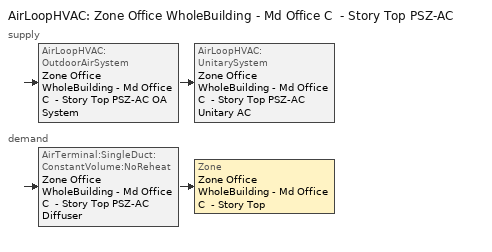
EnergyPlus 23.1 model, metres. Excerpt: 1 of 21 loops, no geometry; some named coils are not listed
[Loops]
AirLoopHVAC 'Zone Office WholeBuilding - Md Office C  - Story Top PSZ-AC'
 supply: AirLoopHVAC:OutdoorAirSystem 'Zone Office WholeBuilding - Md Office C  - Story Top PSZ-AC OA System' > AirLoopHVAC:UnitarySystem 'Zone Office WholeBuilding - Md Office C  - Story Top PSZ-AC Unitary AC'
 demand: AirTerminal:SingleDuct:ConstantVolume:NoReheat 'Zone Office WholeBuilding - Md Office C  - Story Top PSZ-AC Diffuser' > Zone 'Zone Office WholeBuilding - Md Office C  - Story Top'
[ZoneControl:Thermostat]
Zone Office WholeBuilding - Md Office C  - Story Top Thermostat: Zone or ZoneList=Zone Office WholeBuilding - Md Office C  - Story Top; Control Type Schedule=Zone Office WholeBuilding - Md Office C  - Story Top Thermostat Schedule; Control 1=Office WholeBuilding - Md Office - 90.1-2016 Thermostat 13; Temperature Difference Between Cutout And Setpoint {deltaC}=0
[ThermostatSetpoint:DualSetpoint]
Office WholeBuilding - Md Office - 90.1-2016 Thermostat 13: Heating Setpoint Temperature Schedule=OfficeMedium HTGSETP_SCH_YES_OPTIMUM; Cooling Setpoint Temperature Schedule=OfficeMedium CLGSETP_SCH_YES_OPTIMUM
[AirTerminal:SingleDuct:ConstantVolume:NoReheat]
Zone Office WholeBuilding - Md Office C  - Story Top PSZ-AC Diffuser: Availability Schedule=Always On Discrete; Maximum Air Flow Rate {m3/s}=AutoSize
[Zone equipment]
Zone Office WholeBuilding - Md Office C  - Story Top: Zone Office WholeBuilding - Md Office C  - Story Top PSZ-AC Diffuser
[Sizing:Zone]
Zone Office WholeBuilding - Md Office C  - Story Top: Zone Cooling Design Supply Air Temperature Input Method=SupplyAirTemperature; Zone Cooling Design Supply Air Temperature {C}=12.7778; Zone Cooling Design Supply Air Temperature Difference {deltaC}=11.11; Zone Heating Design Supply Air Temperature Input Method=SupplyAirTemperature; Zone Heating Design Supply Air Temperature {C}=50; Zone Heating Design Supply Air Temperature Difference {deltaC}=11.11; Zone Cooling Design Supply Air Humidity Ratio {kgWater/kgDryAir}=0.0085; Zone Heating Design Supply Air Humidity Ratio {kgWater/kgDryAir}=0.008; Design Specification Outdoor Air Object=Zone Office WholeBuilding - Md Office C  - Story Top DSOA Space List; Cooling Design Air Flow Method=DesignDay; Cooling Design Air Flow Rate {m3/s}=0; Cooling Minimum Air Flow per Zone Floor Area {m3/s-m2}=0.000762; Cooling Minimum Air Flow {m3/s}=0; Cooling Minimum Air Flow Fraction=0; Heating Design Air Flow Method=DesignDay; Heating Design Air Flow Rate {m3/s}=0; Heating Maximum Air Flow per Zone Floor Area {m3/s-m2}=0.002032; Heating Maximum Air Flow {m3/s}=0.141576; Heating Maximum Air Flow Fraction=0.3; Account for Dedicated Outdoor Air System=No; Zone Load Sizing Method=Sensible Load Only No Latent Load; Zone Latent Cooling Design Supply Air Humidity Ratio Input Method=HumidityRatioDifference; Zone Cooling Design Supply Air Humidity Ratio Difference {kgWater/kgDryAir}=0.005; Zone Latent Heating Design Supply Air Humidity Ratio Input Method=HumidityRatioDifference; Zone Humidification Design Supply Air Humidity Ratio Difference {kgWater/kgDryAir}=0.005
[Controller:MechanicalVentilation]
Controller Mechanical Ventilation 16: Availability Schedule=Zone Office WholeBuilding - Md Office C  - Story Top PSZ-AC Occ Sch; Demand Controlled Ventilation=No; System Outdoor Air Method=ZoneSum; Zone or ZoneList Name 1=Zone Office WholeBuilding - Md Office C  - Story Top; Design Specification Outdoor Air Object Name 1=Office WholeBuilding - Md Office Ventilation
[DesignSpecification:OutdoorAir]
Office WholeBuilding - Md Office Ventilation: Outdoor Air Method=Sum; Outdoor Air Flow per Person {m3/s-person}=0; Outdoor Air Flow per Zone Floor Area {m3/s-m2}=0.0004318; Outdoor Air Flow per Zone {m3/s}=0; Outdoor Air Flow Air Changes per Hour {1/hr}=0
[DesignSpecification:OutdoorAir:SpaceList]
Zone Office WholeBuilding - Md Office C  - Story Top DSOA Space List: Space Name 1=Office WholeBuilding - Md Office C  - Story Top; Space Design Specification Outdoor Air Object Name 1=Office WholeBuilding - Md Office Ventilation
[AirLoopHVAC]
Zone Office WholeBuilding - Md Office C  - Story Top PSZ-AC: Design Supply Air Flow Rate {m3/s}=AutoSize; Design Return Air Flow Fraction of Supply Air Flow=1
[Sizing:System]
Zone Office WholeBuilding - Md Office C  - Story Top PSZ-AC: Type of Load to Size On=Sensible; Design Outdoor Air Flow Rate {m3/s}=Autosize; Central Heating Maximum System Air Flow Ratio=1; Preheat Design Temperature {C}=7.22222; Preheat Design Humidity Ratio {kgWater/kgDryAir}=0.008; Precool Design Temperature {C}=12.7778; Precool Design Humidity Ratio {kgWater/kgDryAir}=0.008; Central Cooling Design Supply Air Temperature {C}=12.7778; Central Heating Design Supply Air Temperature {C}=50; Type of Zone Sum to Use=Coincident; 100% Outdoor Air in Cooling=No; 100% Outdoor Air in Heating=No; Central Cooling Design Supply Air Humidity Ratio {kgWater/kgDryAir}=0.0085; Central Heating Design Supply Air Humidity Ratio {kgWater/kgDryAir}=0.008; Cooling Supply Air Flow Rate Method=DesignDay; Cooling Supply Air Flow Rate {m3/s}=0; Cooling Supply Air Flow Rate Per Floor Area {m3/s-m2}=0.00996765; Cooling Fraction of Autosized Cooling Supply Air Flow Rate=1; Cooling Supply Air Flow Rate Per Unit Cooling Capacity {m3/s-W}=3.94755e-05; Heating Supply Air Flow Rate Method=DesignDay; Heating Supply Air Flow Rate {m3/s}=0; Heating Supply Air Flow Rate Per Floor Area {m3/s-m2}=0.00996765; Heating Fraction of Autosized Heating Supply Air Flow Rate=1; Heating Fraction of Autosized Cooling Supply Air Flow Rate=1; Heating Supply Air Flow Rate Per Unit Heating Capacity {m3/s-W}=3.15882e-05; System Outdoor Air Method=ZoneSum; Zone Maximum Outdoor Air Fraction=1; Cooling Design Capacity Method=CoolingDesignCapacity; Cooling Design Capacity {W}=Autosize; Cooling Design Capacity Per Floor Area {W/m2}=234.7; Fraction of Autosized Cooling Design Capacity=1; Heating Design Capacity Method=HeatingDesignCapacity; Heating Design Capacity {W}=Autosize; Heating Design Capacity Per Floor Area {W/m2}=157; Fraction of Autosized Heating Design Capacity=1; Central Cooling Capacity Control Method=OnOff; Occupant Diversity=Autosize
[Controller:OutdoorAir]
Zone Office WholeBuilding - Md Office C  - Story Top PSZ-AC OA System Controller: Minimum Outdoor Air Flow Rate {m3/s}=Autosize; Maximum Outdoor Air Flow Rate {m3/s}=Autosize; Economizer Control Type=NoEconomizer; Economizer Control Action Type=ModulateFlow; Economizer Maximum Limit Dry-Bulb Temperature {C}=28; Economizer Maximum Limit Enthalpy {J/kg}=64000; Lockout Type=LockoutWithHeating; Minimum Limit Type=FixedMinimum; Minimum Outdoor Air Schedule=Zone Office WholeBuilding - Md Office C  - Story Top PSZ-AC Occ Sch; Maximum Fraction of Outdoor Air Schedule=ZoneOfficeWholeBuildingMdOfficeCStoryTopPSZACmaxOASch; Mechanical Ventilation Controller=Controller Mechanical Ventilation 16; High Humidity Control=No; Control High Indoor Humidity Based on Outdoor Humidity Ratio=Yes; Heat Recovery Bypass Control Type=BypassWhenWithinEconomizerLimits
[SetpointManager:MixedAir]
Zone Office WholeBuilding - Md Office C  - Story Top PSZ-AC Mixed Air Node OS Default SPM: Control Variable=Temperature; Setpoint Node or NodeList=Zone Office WholeBuilding - Md Office C  - Story Top PSZ-AC Mixed Air Node
[AirLoopHVAC:UnitarySystem]
Zone Office WholeBuilding - Md Office C  - Story Top PSZ-AC Unitary AC: Control Type=Load; Controlling Zone or Thermostat Location=Zone Office WholeBuilding - Md Office C  - Story Top; Dehumidification Control Type=None; Availability Schedule=Outage Availability Schedule; Supply Fan=Zone Office WholeBuilding - Md Office C  - Story Top PSZ-AC Fan; Fan Placement=DrawThrough; Supply Air Fan Operating Mode Schedule=Zone Office WholeBuilding - Md Office C  - Story Top PSZ-AC Occ Sch; Heating Coil=Zone Office WholeBuilding - Md Office C  - Story Top PSZ-AC Water Htg Coil; DX Heating Coil Sizing Ratio=1; Cooling Coil=Zone Office WholeBuilding - Md Office C  - Story Top PSZ-AC 1spd DX AC Clg Coil 12kBtu/hr 14.0SEER; Use DOAS DX Cooling Coil=No; Minimum Supply Air Temperature {C}=2; Latent Load Control=SensibleOnlyLoadControl; Supplemental Heating Coil=Zone Office WholeBuilding - Md Office C  - Story Top PSZ-AC Electric Backup Htg Coil; Cooling Supply Air Flow Rate {m3/s}=Autosize; Heating Supply Air Flow Rate {m3/s}=Autosize; No Load Supply Air Flow Rate {m3/s}=Autosize; Maximum Supply Air Temperature {C}=80; Maximum Outdoor Dry-Bulb Temperature for Supplemental Heater Operation {C}=21; Maximum Cycling Rate {cycles/hr}=2.5; Heat Pump Time Constant {s}=60; Fraction of On-Cycle Power Use=0.01; Heat Pump Fan Delay Time {s}=60; Ancillary On-Cycle Electric Power {W}=0; Ancillary Off-Cycle Electric Power {W}=0
[Fan:OnOff]
Zone Office WholeBuilding - Md Office C  - Story Top PSZ-AC Fan: Availability Schedule=Always On Discrete; Fan Total Efficiency=0.55575; Pressure Rise {Pa}=622.722; Maximum Flow Rate {m3/s}=Autosize; Motor Efficiency=0.855; Motor In Airstream Fraction=1; Fan Power Ratio Function of Speed Ratio Curve=Fan On Off Power Curve 15; Fan Efficiency Ratio Function of Speed Ratio Curve=Fan On Off Efficiency Curve 15
[Coil:Cooling:DX:SingleSpeed]
Zone Office WholeBuilding - Md Office C  - Story Top PSZ-AC 1spd DX AC Clg Coil 12kBtu/hr 14.0SEER: Availability Schedule=Always On Discrete; Gross Rated Total Cooling Capacity {W}=Autosize; Gross Rated Sensible Heat Ratio=Autosize; Gross Rated Cooling COP {W/W}=4.11713; Rated Air Flow Rate {m3/s}=Autosize; Rated Evaporator Fan Power Per Volume Flow Rate 2017 {W/(m3/s)}=773.3; Rated Evaporator Fan Power Per Volume Flow Rate 2023 {W/(m3/s)}=934.4; Total Cooling Capacity Function of Temperature Curve=PSZ-AC_Unitary_PackagecoolCapFT; Total Cooling Capacity Function of Flow Fraction Curve=PSZ-AC_Unitary_PackagecoolFFF; Energy Input Ratio Function of Temperature Curve=PSZ-AC DX Unitary Package EIRFT; Energy Input Ratio Function of Flow Fraction Curve=PSZ-AC_Unitary_PackagecoolEIRFFF; Part Load Fraction Correlation Curve=PSZ-AC_Unitary_PackagecoolPLR; Minimum Outdoor Dry-Bulb Temperature for Compressor Operation {C}=-25; Nominal Time for Condensate Removal to Begin {s}=0; Ratio of Initial Moisture Evaporation Rate and Steady State Latent Capacity=0; Maximum Cycling Rate {cycles/hr}=0; Latent Capacity Time Constant {s}=0; Condenser Type=AirCooled; Evaporative Condenser Effectiveness=0.9; Evaporative Condenser Air Flow Rate {m3/s}=Autosize; Evaporative Condenser Pump Rated Power Consumption {W}=Autosize; Crankcase Heater Capacity {W}=0; Maximum Outdoor Dry-Bulb Temperature for Crankcase Heater Operation {C}=10; Basin Heater Capacity {W/K}=0; Basin Heater Setpoint Temperature {C}=2
[Coil:Heating:Electric]
Zone Office WholeBuilding - Md Office C  - Story Top PSZ-AC Electric Backup Htg Coil: Availability Schedule=Always On Discrete; Efficiency=1; Nominal Capacity {W}=Autosize
[SetpointManager:SingleZone:Reheat]
Zone Office WholeBuilding - Md Office C  - Story Top Setpoint Manager SZ Reheat: Control Variable=Temperature; Minimum Supply Air Temperature {C}=12.7778; Maximum Supply Air Temperature {C}=50; Control Zone=Zone Office WholeBuilding - Md Office C  - Story Top; Setpoint Node or NodeList=Zone Office WholeBuilding - Md Office C  - Story Top PSZ-AC Supply Outlet Node
[Schedule:Day:Interval]
OfficeMedium HTGSETP_SCH_YES_OPTIMUM Default: Average, 24:00, 18.7783
Schedule Day 44: No, 01:00, 0.782448, 02:00, 1.56488, 03:00, 0, 04:00, 0, 05:00, 0, 06:00, 0, 07:00, 0, 08:00, 0, 09:00, 0, 10:00, 0, 11:00, 0, 12:00, 0, 13:00, 0, 14:00, 0, 15:00, 0, 16:00, 0, 17:00, 0, 18:00, 0, 19:00, 0, 20:00, 0, 21:00, 0, 22:00, 0, 23:00, 0, 24:00, 0
Schedule Day 45: No, 01:00, 0, 02:00, 0, 03:00, 2.34731, 04:00, 3.12973, 05:00, 3.91216, 06:00, 4.69459, 07:00, 5.47702, 08:00, 6.25945, 09:00, 7.04188, 10:00, 7.82431, 11:00, 8.60674, 12:00, 9.38916, 13:00, 10.1716, 14:00, 10.954, 15:00, 11.7365, 16:00, 12.5189, 17:00, 13.3013, 18:00, 14.0837, 19:00, 14.8662, 20:00, 15.6486, 21:00, 16.431, 22:00, 17.2135, 23:00, 17.9959, 24:00, 18.7783
OfficeMedium HTGSETP_SCH_YES_OPTIMUM Summer Design Day: No, 24:00, 15.6
OfficeMedium HTGSETP_SCH_YES_OPTIMUM Winter Design Day: No, 05:00, 15.6, 06:00, 17.6, 07:00, 19.6, 22:00, 21, 24:00, 15.6
OfficeMedium CLGSETP_SCH_YES_OPTIMUM Default: Average, 24:00, 88.9143
Schedule Day 30: No, 01:00, 3.70485, 02:00, 7.40961, 03:00, 0, 04:00, 0, 05:00, 0, 06:00, 0, 07:00, 0, 08:00, 0, 09:00, 0, 10:00, 0, 11:00, 0, 12:00, 0, 13:00, 0, 14:00, 0, 15:00, 0, 16:00, 0, 17:00, 0, 18:00, 0, 19:00, 0, 20:00, 0, 21:00, 0, 22:00, 0, 23:00, 0, 24:00, 0
Schedule Day 31: No, 01:00, 0, 02:00, 0, 03:00, 11.1144, 04:00, 14.8191, 05:00, 18.5239, 06:00, 22.2286, 07:00, 25.9334, 08:00, 29.6382, 09:00, 33.3429, 10:00, 37.0477, 11:00, 40.7524, 12:00, 44.4572, 13:00, 48.1619, 14:00, 51.8667, 15:00, 55.5715, 16:00, 59.2762, 17:00, 62.981, 18:00, 66.6857, 19:00, 70.3905, 20:00, 74.0953, 21:00, 77.8, 22:00, 81.5048, 23:00, 85.2095, 24:00, 88.9143
OfficeMedium CLGSETP_SCH_YES_OPTIMUM Summer Design Day: No, 05:00, 26.7, 06:00, 25.7, 07:00, 25, 22:00, 24, 24:00, 26.7
OfficeMedium CLGSETP_SCH_YES_OPTIMUM Winter Design Day: No, 24:00, 26.7
Zone Office WholeBuilding - Md Office C  - Story Top PSZ-AC Occ Sch Sunday: No, 24:00, 0
Zone Office WholeBuilding - Md Office C  - Story Top PSZ-AC Occ Sch Default: No, 00:10, 1, 21:30, 0, 24:00, 1
Zone Office WholeBuilding - Md Office C  - Story Top PSZ-AC Occ Sch Saturday: No, 07:20, 0, 12:59, 1, 24:00, 0
Schedule Day 20: No, 01:00, 0, 02:00, 0, 03:00, 0, 04:00, 0, 05:00, 0, 06:00, 0, 07:00, 0, 08:00, 0, 09:00, 0, 10:00, 0, 11:00, 0, 12:00, 0, 13:00, 0, 14:00, 0, 15:00, 0, 16:00, 0, 17:00, 0, 18:00, 0, 19:00, 0, 20:00, 0, 21:00, 0, 22:00, 0, 23:00, 0, 24:00, 0
Schedule Day 21: No, 01:00, 0, 02:00, 0, 03:00, 0, 04:00, 0, 05:00, 0, 06:00, 0, 07:00, 0, 08:00, 0, 09:00, 0, 10:00, 0, 11:00, 0, 12:00, 0, 13:00, 0, 14:00, 0, 15:00, 0, 16:00, 0, 17:00, 0, 18:00, 0, 19:00, 0, 20:00, 0, 21:00, 0, 22:00, 1, 23:00, 1, 24:00, 1
Zone Office WholeBuilding - Md Office C  - Story Top PSZ-AC Occ Sch Summer Design Day; Zone Office WholeBuilding - Md Office C  - Story Top PSZ-AC Occ Sch Winter Design Day: No, 24:00, 1
Schedule Day 14: No, 01:00, 0.7, 02:00, 0.7, 03:00, 0, 04:00, 0, 05:00, 0, 06:00, 0, 07:00, 0, 08:00, 0, 09:00, 0, 10:00, 0, 11:00, 0, 12:00, 0, 13:00, 0, 14:00, 0, 15:00, 0, 16:00, 0, 17:00, 0, 18:00, 0, 19:00, 0, 20:00, 0, 21:00, 0, 22:00, 0, 23:00, 0, 24:00, 0
Schedule Day 15: No, 01:00, 0, 02:00, 0, 03:00, 0.7, 04:00, 0.7, 05:00, 0.7, 06:00, 0.7, 07:00, 0.7, 08:00, 0.7, 09:00, 0.7, 10:00, 0.7, 11:00, 0.7, 12:00, 0.7, 13:00, 0.7, 14:00, 0.7, 15:00, 0.7, 16:00, 0.7, 17:00, 0.7, 18:00, 0.7, 19:00, 0.7, 20:00, 0.7, 21:00, 0.7, 22:00, 0.7, 23:00, 0.7, 24:00, 0.7
ZoneOfficeWholeBuildingMdOfficeCStoryTopPSZACmaxOASchDefault: No, 24:00, 0.7
[Schedule:Week:Daily]
OfficeMedium HTGSETP_SCH_YES_OPTIMUM Week Rule - Jan1-May27; OfficeMedium HTGSETP_SCH_YES_OPTIMUM Week Rule - Jun4-Dec31: OfficeMedium HTGSETP_SCH_YES_OPTIMUM Default, OfficeMedium HTGSETP_SCH_YES_OPTIMUM Default, OfficeMedium HTGSETP_SCH_YES_OPTIMUM Default, OfficeMedium HTGSETP_SCH_YES_OPTIMUM Default, OfficeMedium HTGSETP_SCH_YES_OPTIMUM Default, OfficeMedium HTGSETP_SCH_YES_OPTIMUM Default, OfficeMedium HTGSETP_SCH_YES_OPTIMUM Default, OfficeMedium HTGSETP_SCH_YES_OPTIMUM Default, OfficeMedium HTGSETP_SCH_YES_OPTIMUM Summer Design Day, OfficeMedium HTGSETP_SCH_YES_OPTIMUM Winter Design Day, OfficeMedium HTGSETP_SCH_YES_OPTIMUM Default, OfficeMedium HTGSETP_SCH_YES_OPTIMUM Default
OfficeMedium HTGSETP_SCH_YES_OPTIMUM Week Rule - May28-Jun3: OfficeMedium HTGSETP_SCH_YES_OPTIMUM Default, OfficeMedium HTGSETP_SCH_YES_OPTIMUM Default, OfficeMedium HTGSETP_SCH_YES_OPTIMUM Default, OfficeMedium HTGSETP_SCH_YES_OPTIMUM Default, Schedule Day 44, Schedule Day 45, OfficeMedium HTGSETP_SCH_YES_OPTIMUM Default, OfficeMedium HTGSETP_SCH_YES_OPTIMUM Default, OfficeMedium HTGSETP_SCH_YES_OPTIMUM Summer Design Day, OfficeMedium HTGSETP_SCH_YES_OPTIMUM Winter Design Day, OfficeMedium HTGSETP_SCH_YES_OPTIMUM Default, OfficeMedium HTGSETP_SCH_YES_OPTIMUM Default
OfficeMedium CLGSETP_SCH_YES_OPTIMUM Week Rule - Jan1-May27; OfficeMedium CLGSETP_SCH_YES_OPTIMUM Week Rule - Jun4-Dec31: OfficeMedium CLGSETP_SCH_YES_OPTIMUM Default, OfficeMedium CLGSETP_SCH_YES_OPTIMUM Default, OfficeMedium CLGSETP_SCH_YES_OPTIMUM Default, OfficeMedium CLGSETP_SCH_YES_OPTIMUM Default, OfficeMedium CLGSETP_SCH_YES_OPTIMUM Default, OfficeMedium CLGSETP_SCH_YES_OPTIMUM Default, OfficeMedium CLGSETP_SCH_YES_OPTIMUM Default, OfficeMedium CLGSETP_SCH_YES_OPTIMUM Default, OfficeMedium CLGSETP_SCH_YES_OPTIMUM Summer Design Day, OfficeMedium CLGSETP_SCH_YES_OPTIMUM Winter Design Day, OfficeMedium CLGSETP_SCH_YES_OPTIMUM Default, OfficeMedium CLGSETP_SCH_YES_OPTIMUM Default
OfficeMedium CLGSETP_SCH_YES_OPTIMUM Week Rule - May28-Jun3: OfficeMedium CLGSETP_SCH_YES_OPTIMUM Default, OfficeMedium CLGSETP_SCH_YES_OPTIMUM Default, OfficeMedium CLGSETP_SCH_YES_OPTIMUM Default, OfficeMedium CLGSETP_SCH_YES_OPTIMUM Default, Schedule Day 30, Schedule Day 31, OfficeMedium CLGSETP_SCH_YES_OPTIMUM Default, OfficeMedium CLGSETP_SCH_YES_OPTIMUM Default, OfficeMedium CLGSETP_SCH_YES_OPTIMUM Summer Design Day, OfficeMedium CLGSETP_SCH_YES_OPTIMUM Winter Design Day, OfficeMedium CLGSETP_SCH_YES_OPTIMUM Default, OfficeMedium CLGSETP_SCH_YES_OPTIMUM Default
Zone Office WholeBuilding - Md Office C  - Story Top PSZ-AC Occ Sch Week Rule - Jan1-May27; Zone Office WholeBuilding - Md Office C  - Story Top PSZ-AC Occ Sch Week Rule - Jun4-Dec31: Zone Office WholeBuilding - Md Office C  - Story Top PSZ-AC Occ Sch Sunday, Zone Office WholeBuilding - Md Office C  - Story Top PSZ-AC Occ Sch Default, Zone Office WholeBuilding - Md Office C  - Story Top PSZ-AC Occ Sch Default, Zone Office WholeBuilding - Md Office C  - Story Top PSZ-AC Occ Sch Default, Zone Office WholeBuilding - Md Office C  - Story Top PSZ-AC Occ Sch Default, Zone Office WholeBuilding - Md Office C  - Story Top PSZ-AC Occ Sch Default, Zone Office WholeBuilding - Md Office C  - Story Top PSZ-AC Occ Sch Saturday, Zone Office WholeBuilding - Md Office C  - Story Top PSZ-AC Occ Sch Default, Zone Office WholeBuilding - Md Office C  - Story Top PSZ-AC Occ Sch Summer Design Day, Zone Office WholeBuilding - Md Office C  - Story Top PSZ-AC Occ Sch Winter Design Day, Zone Office WholeBuilding - Md Office C  - Story Top PSZ-AC Occ Sch Default, Zone Office WholeBuilding - Md Office C  - Story Top PSZ-AC Occ Sch Default
Zone Office WholeBuilding - Md Office C  - Story Top PSZ-AC Occ Sch Week Rule - May28-Jun3: Zone Office WholeBuilding - Md Office C  - Story Top PSZ-AC Occ Sch Sunday, Zone Office WholeBuilding - Md Office C  - Story Top PSZ-AC Occ Sch Default, Zone Office WholeBuilding - Md Office C  - Story Top PSZ-AC Occ Sch Default, Zone Office WholeBuilding - Md Office C  - Story Top PSZ-AC Occ Sch Default, Schedule Day 20, Schedule Day 21, Zone Office WholeBuilding - Md Office C  - Story Top PSZ-AC Occ Sch Saturday, Zone Office WholeBuilding - Md Office C  - Story Top PSZ-AC Occ Sch Default, Zone Office WholeBuilding - Md Office C  - Story Top PSZ-AC Occ Sch Summer Design Day, Zone Office WholeBuilding - Md Office C  - Story Top PSZ-AC Occ Sch Winter Design Day, Zone Office WholeBuilding - Md Office C  - Story Top PSZ-AC Occ Sch Default, Zone Office WholeBuilding - Md Office C  - Story Top PSZ-AC Occ Sch Default
ZoneOfficeWholeBuildingMdOfficeCStoryTopPSZACmaxOASch Week Rule - Jan1-May27; ZoneOfficeWholeBuildingMdOfficeCStoryTopPSZACmaxOASch Week Rule - Jun4-Dec31: ZoneOfficeWholeBuildingMdOfficeCStoryTopPSZACmaxOASchDefault, ZoneOfficeWholeBuildingMdOfficeCStoryTopPSZACmaxOASchDefault, ZoneOfficeWholeBuildingMdOfficeCStoryTopPSZACmaxOASchDefault, ZoneOfficeWholeBuildingMdOfficeCStoryTopPSZACmaxOASchDefault, ZoneOfficeWholeBuildingMdOfficeCStoryTopPSZACmaxOASchDefault, ZoneOfficeWholeBuildingMdOfficeCStoryTopPSZACmaxOASchDefault, ZoneOfficeWholeBuildingMdOfficeCStoryTopPSZACmaxOASchDefault, ZoneOfficeWholeBuildingMdOfficeCStoryTopPSZACmaxOASchDefault, ZoneOfficeWholeBuildingMdOfficeCStoryTopPSZACmaxOASchDefault, ZoneOfficeWholeBuildingMdOfficeCStoryTopPSZACmaxOASchDefault, ZoneOfficeWholeBuildingMdOfficeCStoryTopPSZACmaxOASchDefault, ZoneOfficeWholeBuildingMdOfficeCStoryTopPSZACmaxOASchDefault
ZoneOfficeWholeBuildingMdOfficeCStoryTopPSZACmaxOASch Week Rule - May28-Jun3: ZoneOfficeWholeBuildingMdOfficeCStoryTopPSZACmaxOASchDefault, ZoneOfficeWholeBuildingMdOfficeCStoryTopPSZACmaxOASchDefault, ZoneOfficeWholeBuildingMdOfficeCStoryTopPSZACmaxOASchDefault, ZoneOfficeWholeBuildingMdOfficeCStoryTopPSZACmaxOASchDefault, Schedule Day 14, Schedule Day 15, ZoneOfficeWholeBuildingMdOfficeCStoryTopPSZACmaxOASchDefault, ZoneOfficeWholeBuildingMdOfficeCStoryTopPSZACmaxOASchDefault, ZoneOfficeWholeBuildingMdOfficeCStoryTopPSZACmaxOASchDefault, ZoneOfficeWholeBuildingMdOfficeCStoryTopPSZACmaxOASchDefault, ZoneOfficeWholeBuildingMdOfficeCStoryTopPSZACmaxOASchDefault, ZoneOfficeWholeBuildingMdOfficeCStoryTopPSZACmaxOASchDefault
[Schedule:Year]
OfficeMedium HTGSETP_SCH_YES_OPTIMUM: OfficeMedium HTGSETP_SCH_YES_OPTIMUM Week Rule - Jan1-May27, 1, 1, 5, 27, OfficeMedium HTGSETP_SCH_YES_OPTIMUM Week Rule - May28-Jun3, 5, 28, 6, 3, OfficeMedium HTGSETP_SCH_YES_OPTIMUM Week Rule - Jun4-Dec31, 6, 4, 12, 31
OfficeMedium CLGSETP_SCH_YES_OPTIMUM: OfficeMedium CLGSETP_SCH_YES_OPTIMUM Week Rule - Jan1-May27, 1, 1, 5, 27, OfficeMedium CLGSETP_SCH_YES_OPTIMUM Week Rule - May28-Jun3, 5, 28, 6, 3, OfficeMedium CLGSETP_SCH_YES_OPTIMUM Week Rule - Jun4-Dec31, 6, 4, 12, 31
Zone Office WholeBuilding - Md Office C  - Story Top PSZ-AC Occ Sch: Zone Office WholeBuilding - Md Office C  - Story Top PSZ-AC Occ Sch Week Rule - Jan1-May27, 1, 1, 5, 27, Zone Office WholeBuilding - Md Office C  - Story Top PSZ-AC Occ Sch Week Rule - May28-Jun3, 5, 28, 6, 3, Zone Office WholeBuilding - Md Office C  - Story Top PSZ-AC Occ Sch Week Rule - Jun4-Dec31, 6, 4, 12, 31
ZoneOfficeWholeBuildingMdOfficeCStoryTopPSZACmaxOASch: ZoneOfficeWholeBuildingMdOfficeCStoryTopPSZACmaxOASch Week Rule - Jan1-May27, 1, 1, 5, 27, ZoneOfficeWholeBuildingMdOfficeCStoryTopPSZACmaxOASch Week Rule - May28-Jun3, 5, 28, 6, 3, ZoneOfficeWholeBuildingMdOfficeCStoryTopPSZACmaxOASch Week Rule - Jun4-Dec31, 6, 4, 12, 31
[Schedule:Compact]
Outage Availability Schedule: Through: 01/01, For: AllDays, Until: 24:00, 1, Through: 01/02, For: AllDays, Until: 24:00, 1, Through: 01/03, For: AllDays, Until: 24:00, 1, Through: 01/04, For: AllDays, Until: 24:00, 1, Through: 01/05, For: AllDays, Until: 24:00, 1, Through: 01/06, For: AllDays, Until: 24:00, 1, Through: 01/07, For: AllDays, Until: 24:00, 1, Through: 01/08, For: AllDays, Until: 24:00, 1, Through: 01/09, For: AllDays, Until: 24:00, 1, Through: 01/10, For: AllDays, Until: 24:00, 1, Through: 01/11, For: AllDays, Until: 24:00, 1, Through: 01/12, For: AllDays, Until: 24:00, 1, Through: 01/13, For: AllDays, Until: 24:00, 1, Through: 01/14, For: AllDays, Until: 24:00, 1, Through: 01/15, For: AllDays, Until: 24:00, 1, Through: 01/16, For: AllDays, Until: 24:00, 1, Through: 01/17, For: AllDays, Until: 24:00, 1, Through: 01/18, For: AllDays, Until: 24:00, 1, Through: 01/19, For: AllDays, Until: 24:00, 1, Through: 01/20, For: AllDays, Until: 24:00, 1, Through: 01/21, For: AllDays, Until: 24:00, 1, Through: 01/22, For: AllDays, Until: 24:00, 1, Through: 01/23, For: AllDays, Until: 24:00, 1, Through: 01/24, For: AllDays, Until: 24:00, 1, Through: 01/25, For: AllDays, Until: 24:00, 1, Through: 01/26, For: AllDays, Until: 24:00, 1, Through: 01/27, For: AllDays, Until: 24:00, 1, Through: 01/28, For: AllDays, Until: 24:00, 1, Through: 01/29, For: AllDays, Until: 24:00, 1, Through: 01/30, For: AllDays, Until: 24:00, 1, Through: 01/31, For: AllDays, Until: 24:00, 1, Through: 02/01, For: AllDays, Until: 24:00, 1, Through: 02/02, For: AllDays, Until: 24:00, 1, Through: 02/03, For: AllDays, Until: 24:00, 1, Through: 02/04, For: AllDays, Until: 24:00, 1, Through: 02/05, For: AllDays, Until: 24:00, 1, Through: 02/06, For: AllDays, Until: 24:00, 1, Through: 02/07, For: AllDays, Until: 24:00, 1, Through: 02/08, For: AllDays, Until: 24:00, 1, Through: 02/09, For: AllDays, Until: 24:00, 1, Through: 02/10, For: AllDays, Until: 24:00, 1, Through: 02/11, For: AllDays, Until: 24:00, 1, Through: 02/12, For: AllDays, Until: 24:00, 1, Through: 02/13, For: AllDays, Until: 24:00, 1, Through: 02/14, For: AllDays, Until: 24:00, 1, Through: 02/15, For: AllDays, Until: 24:00, 1, Through: 02/16, For: AllDays, Until: 24:00, 1, Through: 02/17, For: AllDays, Until: 24:00, 1, Through: 02/18, For: AllDays, Until: 24:00, 1, Through: 02/19, For: AllDays, Until: 24:00, 1, Through: 02/20, For: AllDays, Until: 24:00, 1, Through: 02/21, For: AllDays, Until: 24:00, 1, Through: 02/22, For: AllDays, Until: 24:00, 1, Through: 02/23, For: AllDays, Until: 24:00, 1, Through: 02/24, For: AllDays, Until: 24:00, 1, Through: 02/25, For: AllDays, Until: 24:00, 1, Through: 02/26, For: AllDays, Until: 24:00, 1, Through: 02/27, For: AllDays, Until: 24:00, 1, Through: 02/28, For: AllDays, Until: 24:00, 1, Through: 03/01, For: AllDays, Until: 24:00, 1, Through: 03/02, For: AllDays, Until: 24:00, 1, Through: 03/03, For: AllDays, Until: 24:00, 1, Through: 03/04, For: AllDays, Until: 24:00, 1, Through: 03/05, For: AllDays, Until: 24:00, 1, Through: 03/06, For: AllDays, Until: 24:00, 1, Through: 03/07, For: AllDays, Until: 24:00, 1, Through: 03/08, For: AllDays, Until: 24:00, 1, Through: 03/09, For: AllDays, Until: 24:00, 1, Through: 03/10, For: AllDays, Until: 24:00, 1, Through: 03/11, For: AllDays, Until: 24:00, 1, Through: 03/12, For: AllDays, Until: 24:00, 1, Through: 03/13, For: AllDays, Until: 24:00, 1, Through: 03/14, For: AllDays, Until: 24:00, 1, Through: 03/15, For: AllDays, Until: 24:00, 1, Through: 03/16, For: AllDays, Until: 24:00, 1, Through: 03/17, For: AllDays, Until: 24:00, 1, Through: 03/18, For: AllDays, Until: 24:00, 1, Through: 03/19, For: AllDays, Until: 24:00, 1, Through: 03/20, For: AllDays, Until: 24:00, 1, Through: 03/21, For: AllDays, Until: 24:00, 1, Through: 03/22, For: AllDays, Until: 24:00, 1, Through: 03/23, For: AllDays, Until: 24:00, 1, Through: 03/24, For: AllDays, Until: 24:00, 1, Through: 03/25, For: AllDays, Until: 24:00, 1, Through: 03/26, For: AllDays, Until: 24:00, 1, Through: 03/27, For: AllDays, Until: 24:00, 1, Through: 03/28, For: AllDays, Until: 24:00, 1, Through: 03/29, For: AllDays, Until: 24:00, 1, Through: 03/30, For: AllDays, Until: 24:00, 1, Through: 03/31, For: AllDays, Until: 24:00, 1, Through: 04/01, For: AllDays, Until: 24:00, 1, Through: 04/02, For: AllDays, Until: 24:00, 1, Through: 04/03, For: AllDays, Until: 24:00, 1, Through: 04/04, For: AllDays, Until: 24:00, 1, Through: 04/05, For: AllDays, Until: 24:00, 1, Through: 04/06, For: AllDays, Until: 24:00, 1, Through: 04/07, For: AllDays, Until: 24:00, 1, Through: 04/08, For: AllDays, Until: 24:00, 1, Through: 04/09, For: AllDays, Until: 24:00, 1, Through: 04/10, For: AllDays, Until: 24:00, 1, Through: 04/11, For: AllDays, Until: 24:00, 1, Through: 04/12, For: AllDays, Until: 24:00, 1, Through: 04/13, For: AllDays, Until: 24:00, 1, Through: 04/14, For: AllDays, Until: 24:00, 1, Through: 04/15, For: AllDays, Until: 24:00, 1, Through: 04/16, For: AllDays, Until: 24:00, 1, Through: 04/17, For: AllDays, Until: 24:00, 1, Through: 04/18, For: AllDays, Until: 24:00, 1, Through: 04/19, For: AllDays, Until: 24:00, 1, Through: 04/20, For: AllDays, Until: 24:00, 1, Through: 04/21, For: AllDays, Until: 24:00, 1, Through: 04/22, For: AllDays, Until: 24:00, 1, Through: 04/23, For: AllDays, Until: 24:00, 1, Through: 04/24, For: AllDays, Until: 24:00, 1, Through: 04/25, For: AllDays, Until: 24:00, 1, Through: 04/26, For: AllDays, Until: 24:00, 1, Through: 04/27, For: AllDays, Until: 24:00, 1, Through: 04/28, For: AllDays, Until: 24:00, 1, Through: 04/29, For: AllDays, Until: 24:00, 1, Through: 04/30, For: AllDays, Until: 24:00, 1, Through: 05/01, For: AllDays, Until: 24:00, 1, Through: 05/02, For: AllDays, Until: 24:00, 1, Through: 05/03, For: AllDays, Until: 24:00, 1, Through: 05/04, For: AllDays, Until: 24:00, 1, Through: 05/05, For: AllDays, Until: 24:00, 1, Through: 05/06, For: AllDays, Until: 24:00, 1, Through: 05/07, For: AllDays, Until: 24:00, 1, Through: 05/08, For: AllDays, Until: 24:00, 1, Through: 05/09, For: AllDays, Until: 24:00, 1, Through: 05/10, For: AllDays, Until: 24:00, 1, Through: 05/11, For: AllDays, Until: 24:00, 1, Through: 05/12, For: AllDays, Until: 24:00, 1, Through: 05/13, For: AllDays, Until: 24:00, 1, Through: 05/14, For: AllDays, Until: 24:00, 1, Through: 05/15, For: AllDays, Until: 24:00, 1, Through: 05/16, For: AllDays, Until: 24:00, 1, Through: 05/17, For: AllDays, Until: 24:00, 1, Through: 05/18, For: AllDays, Until: 24:00, 1, Through: 05/19, For: AllDays, Until: 24:00, 1, Through: 05/20, For: AllDays, Until: 24:00, 1, Through: 05/21, For: AllDays, Until: 24:00, 1, Through: 05/22, For: AllDays, Until: 24:00, 1, Through: 05/23, For: AllDays, Until: 24:00, 1, Through: 05/24, For: AllDays, Until: 24:00, 1, Through: 05/25, For: AllDays, Until: 24:00, 1, Through: 05/26, For: AllDays, Until: 24:00, 1, Through: 05/27, For: AllDays, Until: 24:00, 1, Through: 05/28, For: AllDays, Until: 24:00, 1, Through: 05/29, For: AllDays, Until: 24:00, 1, Through: 05/30, For: AllDays, Until: 24:00, 1, Through: 05/31, For: AllDays, Until: 24:00, 1, Through: 06/01, For: AllDays, Until: 02:00, 1, Until: 24:00, 0, Through: 06/02, For: AllDays, Until: 01:00, 0, Until: 24:00, 1, Through: 06/03, For: AllDays, Until: 24:00, 1, Through: 06/04, For: AllDays, Until: 24:00, 1, Through: 06/05, For: AllDays, Until: 24:00, 1, Through: 06/06, For: AllDays, Until: 24:00, 1, Through: 06/07, For: AllDays, Until: 24:00, 1, Through: 06/08, For: AllDays, Until: 24:00, 1, Through: 06/09, For: AllDays, Until: 24:00, 1, Through: 06/10, For: AllDays, Until: 24:00, 1, Through: 06/11, For: AllDays, Until: 24:00, 1, Through: 06/12, For: AllDays, Until: 24:00, 1, Through: 06/13, For: AllDays, Until: 24:00, 1, Through: 06/14, For: AllDays, Until: 24:00, 1, Through: 06/15, For: AllDays, Until: 24:00, 1, Through: 06/16, For: AllDays, Until: 24:00, 1, Through: 06/17, For: AllDays, Until: 24:00, 1, Through: 06/18, For: AllDays, Until: 24:00, 1, Through: 06/19, For: AllDays, Until: 24:00, 1, Through: 06/20, For: AllDays, Until: 24:00, 1, Through: 06/21, For: AllDays, Until: 24:00, 1, Through: 06/22, For: AllDays, Until: 24:00, 1, Through: 06/23, For: AllDays, Until: 24:00, 1, Through: 06/24, For: AllDays, Until: 24:00, 1, Through: 06/25, For: AllDays, Until: 24:00, 1, Through: 06/26, For: AllDays, Until: 24:00, 1, Through: 06/27, For: AllDays, Until: 24:00, 1, Through: 06/28, For: AllDays, Until: 24:00, 1, Through: 06/29, For: AllDays, Until: 24:00, 1, Through: 06/30, For: AllDays, Until: 24:00, 1, Through: 07/01, For: AllDays, Until: 24:00, 1, Through: 07/02, For: AllDays, Until: 24:00, 1, Through: 07/03, For: AllDays, Until: 24:00, 1, Through: 07/04, For: AllDays, Until: 24:00, 1, Through: 07/05, For: AllDays, Until: 24:00, 1, Through: 07/06, For: AllDays, Until: 24:00, 1, Through: 07/07, For: AllDays, Until: 24:00, 1, Through: 07/08, For: AllDays, Until: 24:00, 1, Through: 07/09, For: AllDays, Until: 24:00, 1, Through: 07/10, For: AllDays, Until: 24:00, 1, Through: 07/11, For: AllDays, Until: 24:00, 1, Through: 07/12, For: AllDays, Until: 24:00, 1, Through: 07/13, For: AllDays, Until: 24:00, 1, Through: 07/14, For: AllDays, Until: 24:00, 1, Through: 07/15, For: AllDays, Until: 24:00, 1, Through: 07/16, For: AllDays, Until: 24:00, 1, Through: 07/17, For: AllDays, Until: 24:00, 1, Through: 07/18, For: AllDays, Until: 24:00, 1, Through: 07/19, For: AllDays, Until: 24:00, 1, Through: 07/20, For: AllDays, Until: 24:00, 1, Through: 07/21, For: AllDays, Until: 24:00, 1, Through: 07/22, For: AllDays, Until: 24:00, 1, Through: 07/23, For: AllDays, Until: 24:00, 1, Through: 07/24, For: AllDays, Until: 24:00, 1, Through: 07/25, For: AllDays, Until: 24:00, 1, Through: 07/26, For: AllDays, Until: 24:00, 1, Through: 07/27, For: AllDays, Until: 24:00, 1, Through: 07/28, For: AllDays, Until: 24:00, 1, Through: 07/29, For: AllDays, Until: 24:00, 1, Through: 07/30, For: AllDays, Until: 24:00, 1, Through: 07/31, For: AllDays, Until: 24:00, 1, Through: 08/01, For: AllDays, Until: 24:00, 1, Through: 08/02, For: AllDays, Until: 24:00, 1, Through: 08/03, For: AllDays, Until: 24:00, 1, Through: 08/04, For: AllDays, Until: 24:00, 1, Through: 08/05, For: AllDays, Until: 24:00, 1, Through: 08/06, For: AllDays, Until: 24:00, 1, Through: 08/07, For: AllDays, Until: 24:00, 1, Through: 08/08, For: AllDays, Until: 24:00, 1, Through: 08/09, For: AllDays, Until: 24:00, 1, Through: 08/10, For: AllDays, Until: 24:00, 1, Through: 08/11, For: AllDays, Until: 24:00, 1, Through: 08/12, For: AllDays, Until: 24:00, 1, Through: 08/13, For: AllDays, Until: 24:00, 1, Through: 08/14, For: AllDays, Until: 24:00, 1, Through: 08/15, For: AllDays, Until: 24:00, 1, Through: 08/16, For: AllDays, Until: 24:00, 1, Through: 08/17, For: AllDays, Until: 24:00, 1, Through: 08/18, For: AllDays, Until: 24:00, 1, Through: 08/19, For: AllDays, Until: 24:00, 1, Through: 08/20, For: AllDays, Until: 24:00, 1, Through: 08/21, For: AllDays, Until: 24:00, 1, Through: 08/22, For: AllDays, Until: 24:00, 1, Through: 08/23, For: AllDays, Until: 24:00, 1, Through: 08/24, For: AllDays, Until: 24:00, 1, Through: 08/25, For: AllDays, Until: 24:00, 1, Through: 08/26, For: AllDays, Until: 24:00, 1, Through: 08/27, For: AllDays, Until: 24:00, 1, Through: 08/28, For: AllDays, Until: 24:00, 1, Through: 08/29, For: AllDays, Until: 24:00, 1, Through: 08/30, For: AllDays, Until: 24:00, 1, Through: 08/31, For: AllDays, Until: 24:00, 1, Through: 09/01, For: AllDays, Until: 24:00, 1, Through: 09/02, For: AllDays, Until: 24:00, 1, Through: 09/03, For: AllDays, Until: 24:00, 1, Through: 09/04, For: AllDays, Until: 24:00, 1, Through: 09/05, For: AllDays, Until: 24:00, 1, Through: 09/06, For: AllDays, Until: 24:00, 1, Through: 09/07, For: AllDays, Until: 24:00, 1, Through: 09/08, For: AllDays, Until: 24:00, 1, Through: 09/09, For: AllDays, Until: 24:00, 1, Through: 09/10, For: AllDays, Until: 24:00, 1, Through: 09/11, For: AllDays, Until: 24:00, 1, Through: 09/12, For: AllDays, Until: 24:00, 1, Through: 09/13, For: AllDays, Until: 24:00, 1, Through: 09/14, For: AllDays, Until: 24:00, 1, Through: 09/15, For: AllDays, Until: 24:00, 1, Through: 09/16, For: AllDays, Until: 24:00, 1, Through: 09/17, For: AllDays, Until: 24:00, 1, Through: 09/18, For: AllDays, Until: 24:00, 1, Through: 09/19, For: AllDays, Until: 24:00, 1, Through: 09/20, For: AllDays, Until: 24:00, 1, Through: 09/21, For: AllDays, Until: 24:00, 1, Through: 09/22, For: AllDays, Until: 24:00, 1, Through: 09/23, For: AllDays, Until: 24:00, 1, Through: 09/24, For: AllDays, Until: 24:00, 1, Through: 09/25, For: AllDays, Until: 24:00, 1, Through: 09/26, For: AllDays, Until: 24:00, 1, Through: 09/27, For: AllDays, Until: 24:00, 1, Through: 09/28, For: AllDays, Until: 24:00, 1, Through: 09/29, For: AllDays, Until: 24:00, 1, Through: 09/30, For: AllDays, Until: 24:00, 1, Through: 10/01, For: AllDays, Until: 24:00, 1, Through: 10/02, For: AllDays, Until: 24:00, 1, Through: 10/03, For: AllDays, Until: 24:00, 1, Through: 10/04, For: AllDays, Until: 24:00, 1, Through: 10/05, For: AllDays, Until: 24:00, 1, Through: 10/06, For: AllDays, Until: 24:00, 1, Through: 10/07, For: AllDays, Until: 24:00, 1, Through: 10/08, For: AllDays, Until: 24:00, 1, Through: 10/09, For: AllDays, Until: 24:00, 1, Through: 10/10, For: AllDays, Until: 24:00, 1, Through: 10/11, For: AllDays, Until: 24:00, 1, Through: 10/12, For: AllDays, Until: 24:00, 1, Through: 10/13, For: AllDays, Until: 24:00, 1, Through: 10/14, For: AllDays, Until: 24:00, 1, Through: 10/15, For: AllDays, Until: 24:00, 1, Through: 10/16, For: AllDays, Until: 24:00, 1, Through: 10/17, For: AllDays, Until: 24:00, 1, Through: 10/18, For: AllDays, Until: 24:00, 1, Through: 10/19, For: AllDays, Until: 24:00, 1, Through: 10/20, For: AllDays, Until: 24:00, 1, Through: 10/21, For: AllDays, Until: 24:00, 1, Through: 10/22, For: AllDays, Until: 24:00, 1, Through: 10/23, For: AllDays, Until: 24:00, 1, Through: 10/24, For: AllDays, Until: 24:00, 1, Through: 10/25, For: AllDays, Until: 24:00, 1, Through: 10/26, For: AllDays, Until: 24:00, 1, Through: 10/27, For: AllDays, Until: 24:00, 1, Through: 10/28, For: AllDays, Until: 24:00, 1, Through: 10/29, For: AllDays, Until: 24:00, 1, Through: 10/30, For: AllDays, Until: 24:00, 1, Through: 10/31, For: AllDays, Until: 24:00, 1, Through: 11/01, For: AllDays, Until: 24:00, 1, Through: 11/02, For: AllDays, Until: 24:00, 1, Through: 11/03, For: AllDays, Until: 24:00, 1, Through: 11/04, For: AllDays, Until: 24:00, 1, Through: 11/05, For: AllDays, Until: 24:00, 1, Through: 11/06, For: AllDays, Until: 24:00, 1, Through: 11/07, For: AllDays, Until: 24:00, 1, Through: 11/08, For: AllDays, Until: 24:00, 1, Through: 11/09, For: AllDays, Until: 24:00, 1, Through: 11/10, For: AllDays, Until: 24:00, 1, Through: 11/11, For: AllDays, Until: 24:00, 1, Through: 11/12, For: AllDays, Until: 24:00, 1, Through: 11/13, For: AllDays, Until: 24:00, 1, Through: 11/14, For: AllDays, Until: 24:00, 1, Through: 11/15, For: AllDays, Until: 24:00, 1, Through: 11/16, For: AllDays, Until: 24:00, 1, Through: 11/17, For: AllDays, Until: 24:00, 1, Through: 11/18, For: AllDays, Until: 24:00, 1, Through: 11/19, For: AllDays, Until: 24:00, 1, Through: 11/20, For: AllDays, Until: 24:00, 1, Through: 11/21, For: AllDays, Until: 24:00, 1, Through: 11/22, For: AllDays, Until: 24:00, 1, Through: 11/23, For: AllDays, Until: 24:00, 1, Through: 11/24, For: AllDays, Until: 24:00, 1, Through: 11/25, For: AllDays, Until: 24:00, 1, Through: 11/26, For: AllDays, Until: 24:00, 1, Through: 11/27, For: AllDays, Until: 24:00, 1, Through: 11/28, For: AllDays, Until: 24:00, 1, Through: 11/29, For: AllDays, Until: 24:00, 1, Through: 11/30, For: AllDays, Until: 24:00, 1, Through: 12/01, For: AllDays, Until: 24:00, 1, Through: 12/02, For: AllDays, Until: 24:00, 1, Through: 12/03, For: AllDays, Until: 24:00, 1, Through: 12/04, For: AllDays, Until: 24:00, 1, Through: 12/05, For: AllDays, Until: 24:00, 1, Through: 12/06, For: AllDays, Until: 24:00, 1, Through: 12/07, For: AllDays, Until: 24:00, 1, Through: 12/08, For: AllDays, Until: 24:00, 1, Through: 12/09, For: AllDays, Until: 24:00, 1, Through: 12/10, For: AllDays, Until: 24:00, 1, Through: 12/11, For: AllDays, Until: 24:00, 1, Through: 12/12, For: AllDays, Until: 24:00, 1, Through: 12/13, For: AllDays, Until: 24:00, 1, Through: 12/14, For: AllDays, Until: 24:00, 1, Through: 12/15, For: AllDays, Until: 24:00, 1, Through: 12/16, For: AllDays, Until: 24:00, 1, Through: 12/17, For: AllDays, Until: 24:00, 1, Through: 12/18, For: AllDays, Until: 24:00, 1, Through: 12/19, For: AllDays, Until: 24:00, 1, Through: 12/20, For: AllDays, Until: 24:00, 1, Through: 12/21, For: AllDays, Until: 24:00, 1, Through: 12/22, For: AllDays, Until: 24:00, 1, Through: 12/23, For: AllDays, Until: 24:00, 1, Through: 12/24, For: AllDays, Until: 24:00, 1, Through: 12/25, For: AllDays, Until: 24:00, 1, Through: 12/26, For: AllDays, Until: 24:00, 1, Through: 12/27, For: AllDays, Until: 24:00, 1, Through: 12/28, For: AllDays, Until: 24:00, 1, Through: 12/29, For: AllDays, Until: 24:00, 1, Through: 12/30, For: AllDays, Until: 24:00, 1, Through: 12/31, For: AllDays, Until: 24:00, 1
Zone Office WholeBuilding - Md Office C  - Story Top Thermostat Schedule: Through: 12/31, For: AllDays, Until: 24:00, 4
[Schedule:Constant]
Always On Discrete: Hourly Value=1
[Curve:Exponent]
Fan On Off Power Curve 15: Coefficient1 Constant=1; Coefficient2 Constant=0; Coefficient3 Constant=0; Minimum Value of x {BasedOnField A2}=0; Maximum Value of x {BasedOnField A2}=1
[Curve:Cubic]
Fan On Off Efficiency Curve 15: Coefficient1 Constant=1; Coefficient2 x=0; Coefficient3 x**2=0; Coefficient4 x**3=0; Minimum Value of x {BasedOnField A2}=0; Maximum Value of x {BasedOnField A2}=1
[Curve:Biquadratic] Minimum Value of x {BasedOnField A2}=12.77778; Maximum Value of x {BasedOnField A2}=23.88889; Minimum Value of y {BasedOnField A3}=21.11111; Maximum Value of y {BasedOnField A3}=46.11111
Name | Coefficient1 Constant | Coefficient2 x | Coefficient3 x**2 | Coefficient4 y | Coefficient5 y**2 | Coefficient6 x*y
PSZ-AC_Unitary_PackagecoolCapFT | 0.766956 | 0.0107756 | -4.14703e-05 | 0.00134961 | -0.000261144 | 0.000457488
PSZ-AC DX Unitary Package EIRFT | 0.297145 | 0.0430933 | -0.000748766 | 0.00597727 | 0.000482112 | -0.000956448
[Curve:Quadratic]
Name | Coefficient1 Constant | Coefficient2 x | Coefficient3 x**2 | Minimum Value of x {BasedOnField A2} | Maximum Value of x {BasedOnField A2}
PSZ-AC_Unitary_PackagecoolFFF | 0.8 | 0.2 | 0 | 0.5 | 1.5
PSZ-AC_Unitary_PackagecoolEIRFFF | 1.156 | -0.1816 | 0.0256 | 0.5 | 1.5
PSZ-AC_Unitary_PackagecoolPLR | 0.75 | 0.25 | 0 | 0 | 1
